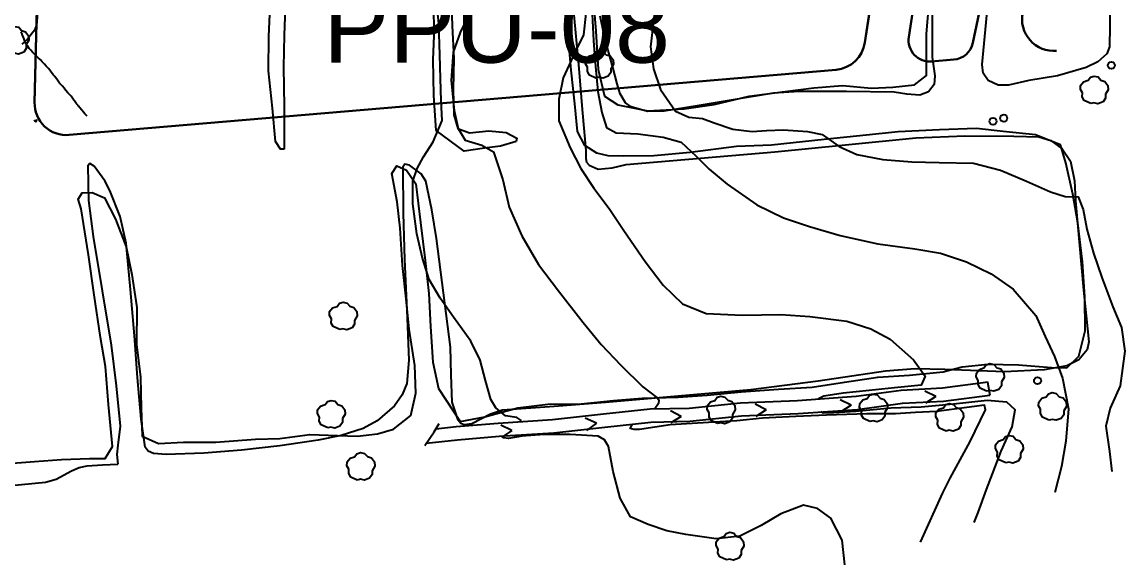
# Model space of a CAD drawing. Extents: x 483350 to 484165, y 4631134 to 4631561.
# Drawn here: x 484006.6 to 484162.1, y 4631233.3 to 4631309.8 of the extents above; entities that cross this region are included whole.
import ezdxf

# ---------------------------------------------------------------- set-up
doc = ezdxf.new("R2010")
doc.units = 0
doc.header["$MEASUREMENT"] = 0
for name, color, linetype, plot in [('1000_corbes', 35, 'Continuous', False), ('1000_corbes mestres', 37, 'Continuous', False), ('_arees', 31, 'Continuous', False)]:
    doc.layers.add(name, color=color, linetype=linetype, plot=plot)
doc.layers.add('_POUM POLIGON', color=5, linetype='Continuous', lineweight=30)
doc.layers.add('_Sectors_txt_1000', color=220, linetype='Continuous', lineweight=30)
for name, color, linetype in [('camins', 252, 'Continuous'), ('hidrografia', 165, 'Continuous'), ('topo', 252, 'Continuous')]:
    doc.layers.add(name, color=color, linetype=linetype)
doc.layers.add('vegetació_arbres', color=7, linetype='Continuous', true_color=0x8bb078)
doc.styles.add('2000SW50', font='swissl.ttf', dxfattribs={"height": 10})

msp = doc.modelspace()

# ---------------------------------------------------------------- linework, layer by layer
at = {"layer": '1000_corbes'}
for points in [[(484069.877, 4631311.356), (484068.358, 4631308.342), (484067.367, 4631305.573), (484067.09, 4631301.559), (484067.505, 4631297.338), (484068.059, 4631294.776), (484069.044, 4631293.159), (484071.39, 4631292.459), (484073.058, 4631291.505), (484074.352, 4631287.582), (484075.242, 4631283.732), (484077.026, 4631279.659), (484079.414, 4631275.647), (484082.192, 4631271.917), (484085.682, 4631267.479), (484088.208, 4631264.383), (484090.987, 4631261.438), (484094.099, 4631258.418), (484096.087, 4631256.888), (484096.358, 4631256.551), (484096.31, 4631256.043), (484095.817, 4631255.299)], [(484086.091, 4631311.009), (484085.736, 4631308.015), (484084.574, 4631305.596), (484082.873, 4631301.918), (484082.24, 4631298.915), (484082.278, 4631295.888), (484083.85, 4631292.082), (484085.368, 4631289.185), (484087.175, 4631286.376), (484089.342, 4631283.531), (484091.434, 4631280.433), (484094.418, 4631276.036), (484096.96, 4631272.735), (484099.706, 4631270.08), (484103.019, 4631268.728), (484108.11, 4631268.497), (484113.558, 4631268.589), (484117.671, 4631268.316), (484122.875, 4631267.639), (484126.233, 4631266.593), (484128.988, 4631265.098), (484132.254, 4631262.223), (484133.915, 4631259.879), (484133.34, 4631258.612), (484129.58, 4631258.26), (484126.04, 4631257.888), (484122.339, 4631257.494), (484119.61, 4631257.078), (484118.861, 4631256.691)], [(484086.983, 4631310.911), (484087.128, 4631307.163), (484087.412, 4631303.521), (484087.758, 4631300.032), (484088.313, 4631297.053), (484088.965, 4631294.924), (484090.362, 4631294.198), (484093.395, 4631294.051), (484096.977, 4631293.561), (484099.501, 4631292.854), (484101.645, 4631290.886), (484103.473, 4631289.064), (484105.992, 4631286.971), (484110.187, 4631284.037), (484113.935, 4631282.229), (484117.598, 4631280.968), (484121.911, 4631279.726), (484127.235, 4631278.525), (484132.443, 4631277.835), (484136.073, 4631277.217), (484139.734, 4631276.022), (484143.24, 4631274.308), (484146.322, 4631272.18), (484149.532, 4631268.46), (484150.838, 4631265.498), (484152.154, 4631262.659), (484153.284, 4631259.628), (484154.113, 4631255.303), (484153.765, 4631250.741), (484153.117, 4631247.192), (484152.202, 4631243.506)], [(484095.707, 4631310.782), (484095.182, 4631306.295), (484095.599, 4631303.221), (484096.593, 4631300.301), (484098.714, 4631297.236), (484100.584, 4631296.379), (484102.538, 4631296.213), (484104.164, 4631295.612), (484106.809, 4631294.716), (484109.522, 4631294.376), (484111.538, 4631294.507), (484113.951, 4631294.614), (484117.341, 4631294.378), (484119.4, 4631293.963), (484121.772, 4631292.276), (484124.267, 4631291.136), (484127.925, 4631290.434), (484132.033, 4631290.084), (484135.905, 4631290.028), (484140.74, 4631289.895), (484144.526, 4631288.909), (484148.206, 4631287.367), (484151.585, 4631285.851), (484153.665, 4631285.221), (484155.478, 4631285.148), (484156.212, 4631283.375), (484156.722, 4631280.597), (484157.658, 4631277.239), (484158.801, 4631273.821), (484160.38, 4631269.648), (484161.583, 4631266.779), (484162.08, 4631263.41), (484161.402, 4631258.537), (484160.002, 4631255.41), (484159.409, 4631252.84), (484159.91, 4631249.303), (484160.236, 4631246.479)], [(484140.823, 4631239.295), (484141.403, 4631240.679), (484142.565, 4631243.947), (484144.622, 4631249.342), (484146.186, 4631252.769), (484146.621, 4631255.137), (484145.431, 4631256.232), (484142.667, 4631256.461), (484137.887, 4631255.961), (484133.33, 4631255.527), (484129.071, 4631255.414), (484124.12, 4631254.902), (484121.054, 4631254.724), (484119.55, 4631254.684), (484119.2, 4631254.851)], [(484133.257, 4631236.494), (484136.397, 4631243.461), (484137.433, 4631245.509), (484140.251, 4631250.712), (484142.417, 4631255.134), (484142.282, 4631255.798), (484139.786, 4631255.473), (484135.5, 4631254.93), (484132.571, 4631254.767), (484129.75, 4631254.604), (484125.708, 4631254.577), (484119.984, 4631254.415), (484115.671, 4631254.225), (484110.997, 4631253.959), (484107.342, 4631253.613), (484103.348, 4631253.389), (484097.967, 4631253.02), (484093.647, 4631252.375), (484092.895, 4631252.385), (484092.339, 4631252.503), (484092.669, 4631253.15)]]:
    msp.add_lwpolyline(points, dxfattribs=at)
at = {"layer": '1000_corbes', "flags": 128}
msp.add_lwpolyline([(484015.749, 4631296.553), (484015.678, 4631296.621), (484015.438, 4631296.886), (484015.251, 4631297.092), (484014.985, 4631297.394), (484014.734, 4631297.689), (484014.549, 4631297.931), (484014.473, 4631298.032), (484014.275, 4631298.297), (484013.991, 4631298.684), (484013.902, 4631298.807), (484013.694, 4631299.083), (484013.481, 4631299.331), (484013.262, 4631299.59), (484013.048, 4631299.84), (484012.735, 4631300.17), (484012.697, 4631300.215), (484012.494, 4631300.5), (484012.283, 4631300.757), (484012.134, 4631300.908), (484011.88, 4631301.206), (484011.687, 4631301.458), (484011.486, 4631301.731), (484011.295, 4631301.973), (484011.179, 4631302.112), (484010.981, 4631302.347), (484010.718, 4631302.686), (484010.686, 4631302.737), (484010.479, 4631303.03), (484010.297, 4631303.27), (484010.217, 4631303.363), (484009.998, 4631303.598), (484009.729, 4631303.877), (484009.656, 4631303.954), (484009.422, 4631304.211), (484009.18, 4631304.469), (484009.137, 4631304.508), (484008.84, 4631304.778), (484008.604, 4631304.998), (484008.568, 4631305.033), (484008.32, 4631305.281), (484008.108, 4631305.499), (484008.072, 4631305.54), (484007.806, 4631305.833), (484007.595, 4631306.092), (484007.33, 4631306.434), (484007.252, 4631306.544), (484007.009, 4631306.989), (484006.963, 4631307.109), (484006.827, 4631307.514), (484006.787, 4631307.625), (484006.664, 4631307.954), (484006.6, 4631308.084), (484006.394, 4631308.366)], dxfattribs=at)
msp.add_lwpolyline([(484015.749, 4631296.553), (484015.678, 4631296.621), (484015.438, 4631296.886), (484015.251, 4631297.092), (484014.985, 4631297.394), (484014.734, 4631297.689), (484014.549, 4631297.931), (484014.473, 4631298.032), (484014.275, 4631298.297), (484013.991, 4631298.684), (484013.902, 4631298.807), (484013.694, 4631299.083), (484013.481, 4631299.331), (484013.262, 4631299.59), (484013.048, 4631299.84), (484012.735, 4631300.17), (484012.697, 4631300.215), (484012.494, 4631300.5), (484012.283, 4631300.757), (484012.134, 4631300.908), (484011.88, 4631301.206), (484011.687, 4631301.458), (484011.486, 4631301.731), (484011.295, 4631301.973), (484011.179, 4631302.112), (484010.981, 4631302.347), (484010.718, 4631302.686), (484010.686, 4631302.737), (484010.479, 4631303.03), (484010.297, 4631303.27), (484010.217, 4631303.363), (484009.998, 4631303.598), (484009.729, 4631303.877), (484009.656, 4631303.954), (484009.422, 4631304.211), (484009.18, 4631304.469), (484009.137, 4631304.508), (484008.84, 4631304.778), (484008.604, 4631304.998), (484008.568, 4631305.033), (484008.32, 4631305.281), (484008.108, 4631305.499), (484008.072, 4631305.54), (484007.806, 4631305.833), (484007.595, 4631306.092), (484007.33, 4631306.434), (484007.252, 4631306.544), (484007.009, 4631306.989), (484006.963, 4631307.109), (484006.827, 4631307.514), (484006.787, 4631307.625), (484006.664, 4631307.954), (484006.6, 4631308.084), (484006.394, 4631308.366)], dxfattribs=at)
at = {"layer": '1000_corbes mestres'}
for points in [[(484076.914, 4631253.49), (484076.909, 4631253.708), (484076.344, 4631254.071), (484074.719, 4631254.313), (484073.369, 4631255.432), (484072.683, 4631256.595), (484071.933, 4631259.296), (484071.177, 4631262.171), (484069.866, 4631264.853), (484067.388, 4631268.231), (484065.532, 4631270.912), (484063.979, 4631273.502), (484063.025, 4631276.533), (484062.221, 4631279.946), (484061.692, 4631284.166), (484061.685, 4631287.384), (484062.265, 4631289.139), (484063.19, 4631290.822), (484064.533, 4631292.897), (484065.822, 4631295.919), (484065.691, 4631298.698), (484065.599, 4631301.83), (484065.476, 4631305.181), (484065.341, 4631309.612), (484065.011, 4631312.671)], [(484122.58, 4631233.302), (484122.228, 4631236.792), (484120.612, 4631239.902), (484118.714, 4631241.255), (484116.757, 4631241.7), (484113.567, 4631240.513), (484110.77, 4631238.854), (484107.761, 4631237.375), (484104.434, 4631236.984), (484100.158, 4631237.581), (484097.487, 4631238.106), (484094.864, 4631238.985), (484092.368, 4631240.083), (484090.888, 4631242.718), (484089.936, 4631246.458), (484089.248, 4631249.985), (484088.702, 4631250.935), (484087.789, 4631251.428), (484083.858, 4631251.671), (484080.195, 4631251.671), (484077.03, 4631251.448), (484075.145, 4631251.096), (484074.464, 4631251.189), (484074.261, 4631251.462)]]:
    msp.add_lwpolyline(points, dxfattribs=at)
at = {"layer": '_arees', "ltscale": 10}
for points in [[(484147.796, 4631340.905, 0.504493), (484144.588, 4631344.511), (484139.422, 4631344.041, 0.3452789), (484136.727, 4631341.503), (484131.603, 4631307.673, 0.4849027), (484134.824, 4631304.235), (484137.949, 4631304.501, 0.3309443), (484140.63, 4631306.872)], [(484130.926, 4631343.269), (484009.164, 4631332.204), (484008.8, 4631317.204), (484008.346, 4631298.482, 0.4465485), (484013.226, 4631293.889), (484121.35, 4631303.088, 0.3468872), (484125.417, 4631306.898)]]:
    msp.add_lwpolyline(points, format="xyb", close=True, dxfattribs=at)
at = {"layer": '_POUM POLIGON'}
for p, q in [((484130.926, 4631343.269), (484125.417, 4631306.898)), ((484136.727, 4631341.503), (484131.603, 4631307.673)), ((484140.63, 4631306.872), (484147.796, 4631340.905)), ((484008.346, 4631298.482), (484009.164, 4631332.204))]:
    msp.add_line(p, q, dxfattribs=at)
at = {"layer": '_POUM POLIGON', "linetype": 'Continuous'}
for p, q in [((484134.824, 4631304.235), (484137.949, 4631304.501)), ((484013.226, 4631293.889), (484121.35, 4631303.088))]:
    msp.add_line(p, q, dxfattribs=at)
at = {"layer": '_POUM POLIGON'}
for centre, radius, start, end in [((484152.065, 4631310.218), 4.5, 168.10982, 274.86316), ((484134.569, 4631307.224), 3, 171.38718, 274.86316), ((484120.968, 4631307.572), 4.5, 274.86316, 351.38718), ((484137.694, 4631307.49), 3, 274.86316, 348.10982), ((484012.845, 4631298.373), 4.5, 178.61084, 274.86316)]:
    msp.add_arc(centre, radius, start, end, dxfattribs=at)
at = {"layer": 'camins', "flags": 128}
msp.add_lwpolyline([(484008.811, 4631312.179), (484008.673, 4631309.759), (484008.624, 4631309.425), (484008.542, 4631309.146), (484008.444, 4631308.909), (484008.223, 4631308.512), (484008.025, 4631308.225), (484007.689, 4631307.809), (484007.328, 4631307.405), (484006.9, 4631306.971), (484006.566, 4631306.684)], dxfattribs=at)
msp.add_lwpolyline([(484008.811, 4631312.179), (484008.673, 4631309.759), (484008.624, 4631309.425), (484008.542, 4631309.146), (484008.444, 4631308.909), (484008.223, 4631308.512), (484008.025, 4631308.225), (484007.689, 4631307.809), (484007.328, 4631307.405), (484006.9, 4631306.971), (484006.566, 4631306.684)], dxfattribs=at)
at = {"layer": 'hidrografia'}
for p, q in [((484135.394, 4631257.014), (484133.859, 4631257.793)), ((484111.483, 4631255.133), (484109.96, 4631255.932)), ((484123.462, 4631255.832), (484121.916, 4631256.587)), ((484135.394, 4631257.014), (484133.952, 4631256.075)), ((484099.527, 4631254.198), (484098.02, 4631255.028)), ((484111.483, 4631255.133), (484110.029, 4631254.214)), ((484123.462, 4631255.832), (484122.035, 4631254.871)), ((484075.622, 4631252.229), (484074.079, 4631252.99)), ((484087.572, 4631253.285), (484085.997, 4631253.975)), ((484087.572, 4631253.285), (484086.186, 4631252.266)), ((484099.527, 4631254.198), (484098.055, 4631253.308)), ((484075.622, 4631252.229), (484074.191, 4631251.274))]:
    msp.add_line(p, q, dxfattribs=at)
for points in [[(484064.925, 4631252.463), (484067.801, 4631252.785), (484073.728, 4631253.283), (484081.385, 4631253.781), (484088.545, 4631254.575), (484095.135, 4631255.285), (484100.616, 4631255.396), (484107.899, 4631256.166), (484115.895, 4631256.485), (484124.176, 4631257.06), (484130.545, 4631257.93), (484136.337, 4631258.242), (484142.788, 4631259.08)], [(484142.695, 4631259.068), (484143.027, 4631257.237)], [(484063.563, 4631250.441), (484067.982, 4631250.935), (484073.866, 4631251.429), (484081.548, 4631251.929), (484088.747, 4631252.727), (484095.254, 4631253.428), (484100.733, 4631253.539), (484108.034, 4631254.311), (484115.996, 4631254.628), (484124.366, 4631255.21), (484130.721, 4631256.078), (484136.507, 4631256.39), (484143.027, 4631257.237)]]:
    msp.add_lwpolyline(points, dxfattribs=at)
at = {"layer": 'topo', "linetype": 'ByBlock'}
for points in [[(484043.514, 4631291.873), (484043.032, 4631291.895), (484042.298, 4631292.975), (484041.91, 4631297.656), (484041.342, 4631302.928), (484041.379, 4631307.82), (484041.568, 4631311.908), (484042.363, 4631315.169), (484043.001, 4631316.443), (484043.716, 4631313.052), (484043.52, 4631307.947), (484043.418, 4631303.453), (484043.531, 4631297.907), (484043.515, 4631293.853), (484043.514, 4631291.878)], [(484066.982, 4631316.004), (484067.242, 4631309.251), (484067.437, 4631304.675), (484067.346, 4631300.309), (484067.469, 4631296.734), (484068.03, 4631294.782), (484069.679, 4631294.174), (484072.375, 4631294.457), (484074.828, 4631294.216), (484076.339, 4631293.444), (484076.226, 4631292.959)], [(484087.083, 4631313.195), (484087.494, 4631308.496), (484087.807, 4631303.092), (484088.696, 4631299.365), (484090.558, 4631298.122), (484094.822, 4631297.297), (484099.953, 4631297.589), (484104.153, 4631298.16), (484109.075, 4631299.341), (484113.812, 4631299.976), (484118.223, 4631300.523), (484122.239, 4631300.848), (484126.361, 4631300.495), (484129.333, 4631300.617), (484132.416, 4631300.934), (484134.113, 4631302.281), (484134.118, 4631308.12), (484134.665, 4631314.805)], [(484004.018, 4631247.529), (484008.357, 4631247.886), (484012.128, 4631248.152), (484016.105, 4631248.317), (484018.315, 4631248.315), (484019.332, 4631249.981), (484018.777, 4631255.891), (484018.337, 4631261.258), (484017.631, 4631265.349), (484016.727, 4631271.343), (484015.926, 4631276.977), (484014.931, 4631283.47), (484014.51, 4631284.858), (484015.039, 4631285.739), (484016.477, 4631285.791), (484018.188, 4631285.032), (484019.733, 4631282.008), (484021.275, 4631278.138), (484022.064, 4631274.219), (484022.759, 4631269.562), (484022.732, 4631264.355), (484023.3, 4631259.778), (484023.388, 4631255.416), (484023.505, 4631251.469), (484025.829, 4631250.407), (484029.343, 4631250.622), (484033.908, 4631250.583), (484039.511, 4631251.006), (484042.911, 4631251.102), (484047.149, 4631251.684), (484051.061, 4631251.553), (484053.867, 4631251.45), (484056.707, 4631251.751), (484058.943, 4631252.413), (484061.381, 4631254.343), (484062.103, 4631257.499), (484061.975, 4631261.398), (484061.147, 4631266.544), (484060.745, 4631270.79), (484060.205, 4631275.496), (484059.877, 4631280.748), (484059.491, 4631284.467), (484058.71, 4631288.44), (484059.411, 4631289.546), (484060.807, 4631288.943), (484062.117, 4631286.983), (484062.779, 4631281.533), (484063.393, 4631276.209), (484063.947, 4631271.549), (484064.164, 4631266.897), (484064.5, 4631261.875), (484065.307, 4631258.156), (484068.373, 4631253.527), (484071.814, 4631254.166), (484076.459, 4631255.444), (484080.692, 4631255.939), (484085.393, 4631256.012), (484089.95, 4631256.484), (484093.99, 4631256.823), (484099.076, 4631256.963), (484103.176, 4631257.237), (484107.991, 4631257.702), (484113.251, 4631258.083), (484118.001, 4631258.343), (484122.53, 4631259.039), (484127.226, 4631259.755), (484131.688, 4631260.045), (484136.467, 4631260.524), (484139.121, 4631261.236), (484142.765, 4631261.593), (484147.094, 4631261.501), (484151.714, 4631261.143), (484153.904, 4631261.056), (484155.6, 4631262.703), (484156.473, 4631266.311), (484156.438, 4631271.072), (484156.113, 4631275.996), (484155.432, 4631281.49), (484154.731, 4631285.541), (484153.725, 4631289.962), (484153.005, 4631292.513), (484149.458, 4631293.897), (484144.887, 4631294.356), (484141.153, 4631294.801), (484135.933, 4631294.601), (484130.104, 4631294.332), (484125.579, 4631293.869), (484119.661, 4631293.27), (484112.268, 4631292.453), (484107.3, 4631292.264), (484100.802, 4631291.406), (484095.643, 4631290.926), (484091.375, 4631290.884), (484089.233, 4631290.96), (484087.635, 4631291.3), (484085.926, 4631292.394), (484084.878, 4631294.382), (484084.507, 4631298.296), (484083.991, 4631303.037), (484083.628, 4631307.353), (484083.5, 4631311.993)], [(484076.226, 4631292.959), (484074.027, 4631292.331), (484071.758, 4631292.018), (484068.905, 4631291.586), (484064.976, 4631294.519), (484064.643, 4631299.448), (484064.521, 4631304.508), (484064.693, 4631307.841), (484064.659, 4631312.458)]]:
    msp.add_lwpolyline(points, dxfattribs=at)
at = {"layer": 'topo', "linetype": 'Continuous', "flags": 128}
for points in [[(484159.95, 4631312.27), (484159.93, 4631309.28), (484159.88, 4631306.3), (484159.55, 4631305.32), (484158.24, 4631304.2), (484156.6, 4631303.41), (484152.59, 4631302.22), (484148.54, 4631301.54), (484145.66, 4631300.89), (484144.22, 4631300.89), (484142.81, 4631301.54), (484142.07, 4631302.61), (484141.97, 4631303.82), (484142.51, 4631309.72), (484143.04, 4631315.61)], [(484134.85, 4631314.49), (484134.88, 4631309.67), (484134.91, 4631304.85), (484135.27, 4631302.24), (484135.16, 4631301.01), (484134.39, 4631299.98), (484133.17, 4631299.48), (484131.35, 4631299.64), (484129.52, 4631299.94), (484122.84, 4631300), (484116.17, 4631300.02), (484112.54, 4631299.77), (484107.14, 4631298.87), (484101.75, 4631297.97), (484097.09, 4631297.22), (484094.75, 4631297.19), (484092.44, 4631297.83), (484091.65, 4631298.42), (484090.9, 4631299.69), (484090.47, 4631301.11), (484089.86, 4631303.46), (484089.24, 4631305.8)], [(484084.27, 4631311.79), (484085.06, 4631303.24), (484085.56, 4631297.47), (484086.05, 4631291.7), (484086.05, 4631290.59), (484086.16, 4631290.06), (484086.52, 4631289.61), (484087.81, 4631289.06), (484089.79, 4631289.27), (484091.77, 4631289.71), (484102.24, 4631290.6), (484112.71, 4631291.53), (484122.67, 4631292.5), (484132.62, 4631293.48), (484139.5, 4631293.78), (484146.4, 4631293.73), (484149.94, 4631293.61), (484151.64, 4631293.1), (484153.22, 4631291.93), (484154.39, 4631290.19), (484154.97, 4631287.44), (484155.11, 4631284.62), (484155.68, 4631278.32), (484156.25, 4631272.03), (484156.63, 4631268.38), (484156.98, 4631264.73), (484156.76, 4631263.62), (484155.57, 4631262.19), (484153.9, 4631261.36), (484150.71, 4631260.78), (484145.1, 4631260.5), (484136.68, 4631260.85), (484132.48, 4631260.91), (484128.31, 4631260.61), (484118.83, 4631259.2), (484109.31, 4631257.97), (484099.08, 4631257.06), (484088.84, 4631256.19), (484081.59, 4631255.64), (484074.34, 4631255.12), (484072.62, 4631254.54), (484070, 4631253.19), (484068.9, 4631253.03), (484068.45, 4631253.24), (484068.09, 4631253.69), (484067.22, 4631256.23), (484067.06, 4631260.1), (484067, 4631263.97), (484066.02, 4631271.64), (484065.03, 4631279.31), (484064.36, 4631283.36), (484063.49, 4631287.39), (484062.86, 4631288.41), (484061.2, 4631289.63), (484060.53, 4631289.77), (484060.25, 4631289.37), (484060.31, 4631282.85), (484060.51, 4631276.32), (484060.83, 4631269.24), (484061.12, 4631262.16), (484060.81, 4631258.85), (484060.18, 4631257.26), (484059.1, 4631255.74), (484056.64, 4631253.61), (484054.68, 4631252.54), (484051.57, 4631251.52), (484048.34, 4631250.89), (484042.93, 4631250.09), (484037.51, 4631249.46), (484032.22, 4631249.05), (484026.92, 4631248.87), (484025.13, 4631248.99), (484024.36, 4631249.31), (484023.96, 4631249.91), (484023.35, 4631253.83), (484022.85, 4631259.71), (484022.44, 4631265.59), (484021.86, 4631272.12), (484021.27, 4631278.64), (484020.4, 4631282.4), (484018.97, 4631286.07), (484018.25, 4631287.44), (484016.74, 4631289.47), (484016.14, 4631289.88), (484015.87, 4631289.54), (484015.97, 4631284.63)], [(484089.24, 4631305.8), (484088.62, 4631308.2), (484088.08, 4631310.61)], [(484008.293, 4631296), (484008.36, 4631295.85), (484008.53, 4631295.76), (484008.695, 4631296.063)], [(484015.97, 4631284.63), (484016.62, 4631279.58), (484017.89, 4631271.94), (484019.12, 4631264.28), (484019.83, 4631258.56), (484020.41, 4631252.84), (484020.1, 4631250.18), (484019.92, 4631248.85), (484020.07, 4631247.52)], [(483976.71, 4631243.55), (483985.03, 4631243.68), (483993.35, 4631243.8), (484001.63, 4631244.17), (484009.89, 4631244.95), (484011.41, 4631245.4), (484013.54, 4631246.55), (484014.63, 4631247.04), (484015.78, 4631247.28), (484017.93, 4631247.4), (484020.07, 4631247.52)]]:
    msp.add_lwpolyline(points, dxfattribs=at)
at = {"layer": 'topo'}
msp.add_lwpolyline([(484063.35, 4631250.132), (484064.693, 4631252.079), (484065.382, 4631253.223)], dxfattribs=at)
for centre in [(484160.167, 4631303.699), (484143.477, 4631295.8), (484144.99, 4631296.254), (484149.76, 4631259.258)]:
    msp.add_circle(centre, 0.5, dxfattribs=at)
at = {"layer": 'vegetació_arbres', "flags": 128}
for points in [[(484005.072, 4631305.306), (484004.164, 4631305.73), (484003.882, 4631306.238), (484003.904, 4631306.836), (484003.628, 4631307.316), (484003.636, 4631307.864), (484004.068, 4631308.386), (484004.708, 4631308.584), (484005.036, 4631309.024), (484005.552, 4631309.19), (484006.12, 4631309.06), (484006.512, 4631308.606), (484007.074, 4631308.44), (484007.5, 4631307.872), (484007.548, 4631307.246), (484007.172, 4631306.616), (484007.172, 4631306.08), (484006.808, 4631305.56), (484006.084, 4631305.292), (484005.53, 4631305.416), (484005.072, 4631305.306)], [(484005.072, 4631305.306), (484004.164, 4631305.73), (484003.882, 4631306.238), (484003.904, 4631306.836), (484003.628, 4631307.316), (484003.636, 4631307.864), (484004.068, 4631308.386), (484004.708, 4631308.584), (484005.036, 4631309.024), (484005.552, 4631309.19), (484006.12, 4631309.06), (484006.512, 4631308.606), (484007.074, 4631308.44), (484007.5, 4631307.872), (484007.548, 4631307.246), (484007.172, 4631306.616), (484007.172, 4631306.08), (484006.808, 4631305.56), (484006.084, 4631305.292), (484005.53, 4631305.416), (484005.072, 4631305.306)], [(484087.486, 4631301.901), (484086.578, 4631302.325), (484086.296, 4631302.833), (484086.317, 4631303.43), (484086.043, 4631303.91), (484086.05, 4631304.46), (484086.483, 4631304.981), (484087.121, 4631305.18), (484087.45, 4631305.619), (484087.965, 4631305.785), (484088.535, 4631305.654), (484088.926, 4631305.201), (484089.488, 4631305.036), (484089.914, 4631304.467), (484089.962, 4631303.841), (484089.585, 4631303.211), (484089.585, 4631302.675), (484089.221, 4631302.154), (484088.497, 4631301.886), (484087.944, 4631302.012), (484087.486, 4631301.901)], [(484157.255, 4631298.307), (484156.347, 4631298.731), (484156.065, 4631299.239), (484156.086, 4631299.836), (484155.812, 4631300.316), (484155.819, 4631300.866), (484156.252, 4631301.387), (484156.89, 4631301.586), (484157.219, 4631302.025), (484157.734, 4631302.191), (484158.304, 4631302.06), (484158.695, 4631301.607), (484159.257, 4631301.442), (484159.683, 4631300.873), (484159.731, 4631300.247), (484159.354, 4631299.617), (484159.354, 4631299.081), (484158.99, 4631298.56), (484158.266, 4631298.292), (484157.713, 4631298.418), (484157.255, 4631298.307)], [(484051.372, 4631266.453), (484050.464, 4631266.877), (484050.182, 4631267.385), (484050.203, 4631267.982), (484049.929, 4631268.462), (484049.936, 4631269.012), (484050.369, 4631269.533), (484051.007, 4631269.732), (484051.336, 4631270.171), (484051.851, 4631270.337), (484052.421, 4631270.206), (484052.812, 4631269.753), (484053.374, 4631269.588), (484053.8, 4631269.019), (484053.848, 4631268.393), (484053.471, 4631267.763), (484053.471, 4631267.227), (484053.107, 4631266.706), (484052.383, 4631266.438), (484051.83, 4631266.564), (484051.372, 4631266.453)], [(484142.564, 4631257.779), (484141.656, 4631258.203), (484141.374, 4631258.711), (484141.395, 4631259.308), (484141.121, 4631259.788), (484141.128, 4631260.338), (484141.561, 4631260.859), (484142.199, 4631261.058), (484142.528, 4631261.497), (484143.043, 4631261.663), (484143.613, 4631261.532), (484144.004, 4631261.079), (484144.566, 4631260.914), (484144.992, 4631260.345), (484145.04, 4631259.719), (484144.663, 4631259.089), (484144.663, 4631258.553), (484144.299, 4631258.032), (484143.575, 4631257.764), (484143.022, 4631257.89), (484142.564, 4631257.779)], [(484151.355, 4631253.699), (484150.447, 4631254.123), (484150.165, 4631254.631), (484150.186, 4631255.228), (484149.912, 4631255.708), (484149.919, 4631256.258), (484150.352, 4631256.779), (484150.99, 4631256.978), (484151.319, 4631257.417), (484151.834, 4631257.583), (484152.404, 4631257.452), (484152.795, 4631256.999), (484153.357, 4631256.834), (484153.783, 4631256.265), (484153.831, 4631255.639), (484153.454, 4631255.009), (484153.454, 4631254.473), (484153.09, 4631253.952), (484152.366, 4631253.684), (484151.813, 4631253.81), (484151.355, 4631253.699)], [(484049.671, 4631252.608), (484048.763, 4631253.032), (484048.481, 4631253.54), (484048.502, 4631254.137), (484048.228, 4631254.617), (484048.235, 4631255.167), (484048.668, 4631255.688), (484049.306, 4631255.887), (484049.635, 4631256.326), (484050.15, 4631256.492), (484050.72, 4631256.361), (484051.111, 4631255.908), (484051.673, 4631255.743), (484052.099, 4631255.174), (484052.147, 4631254.548), (484051.77, 4631253.918), (484051.77, 4631253.382), (484051.406, 4631252.861), (484050.682, 4631252.593), (484050.129, 4631252.719), (484049.671, 4631252.608)], [(484104.636, 4631253.209), (484103.728, 4631253.633), (484103.446, 4631254.141), (484103.467, 4631254.738), (484103.193, 4631255.218), (484103.2, 4631255.768), (484103.633, 4631256.289), (484104.271, 4631256.488), (484104.6, 4631256.927), (484105.115, 4631257.093), (484105.685, 4631256.962), (484106.076, 4631256.509), (484106.638, 4631256.344), (484107.064, 4631255.775), (484107.112, 4631255.149), (484106.735, 4631254.519), (484106.735, 4631253.983), (484106.371, 4631253.462), (484105.647, 4631253.194), (484105.094, 4631253.32), (484104.636, 4631253.209)], [(484126.119, 4631253.495), (484125.211, 4631253.919), (484124.929, 4631254.427), (484124.95, 4631255.024), (484124.676, 4631255.504), (484124.683, 4631256.054), (484125.116, 4631256.575), (484125.754, 4631256.774), (484126.083, 4631257.213), (484126.598, 4631257.379), (484127.168, 4631257.248), (484127.559, 4631256.795), (484128.121, 4631256.63), (484128.547, 4631256.061), (484128.595, 4631255.435), (484128.218, 4631254.805), (484128.218, 4631254.269), (484127.854, 4631253.748), (484127.13, 4631253.48), (484126.577, 4631253.606), (484126.119, 4631253.495)], [(484136.861, 4631252.172), (484135.953, 4631252.596), (484135.671, 4631253.104), (484135.692, 4631253.701), (484135.418, 4631254.181), (484135.425, 4631254.731), (484135.858, 4631255.252), (484136.496, 4631255.451), (484136.825, 4631255.89), (484137.34, 4631256.056), (484137.91, 4631255.925), (484138.301, 4631255.472), (484138.863, 4631255.307), (484139.289, 4631254.738), (484139.337, 4631254.112), (484138.96, 4631253.482), (484138.96, 4631252.946), (484138.596, 4631252.425), (484137.872, 4631252.157), (484137.319, 4631252.283), (484136.861, 4631252.172)], [(484145.269, 4631247.676), (484144.361, 4631248.1), (484144.079, 4631248.608), (484144.1, 4631249.205), (484143.826, 4631249.685), (484143.833, 4631250.235), (484144.266, 4631250.756), (484144.904, 4631250.955), (484145.233, 4631251.394), (484145.748, 4631251.56), (484146.318, 4631251.429), (484146.709, 4631250.976), (484147.271, 4631250.811), (484147.697, 4631250.242), (484147.745, 4631249.616), (484147.368, 4631248.986), (484147.368, 4631248.45), (484147.004, 4631247.929), (484146.28, 4631247.661), (484145.727, 4631247.787), (484145.269, 4631247.676)], [(484053.834, 4631245.259), (484052.926, 4631245.683), (484052.644, 4631246.191), (484052.665, 4631246.788), (484052.391, 4631247.268), (484052.398, 4631247.818), (484052.831, 4631248.339), (484053.469, 4631248.538), (484053.798, 4631248.977), (484054.313, 4631249.143), (484054.883, 4631249.012), (484055.274, 4631248.559), (484055.836, 4631248.394), (484056.262, 4631247.825), (484056.31, 4631247.199), (484055.933, 4631246.569), (484055.933, 4631246.033), (484055.569, 4631245.512), (484054.845, 4631245.244), (484054.292, 4631245.37), (484053.834, 4631245.259)], [(484105.888, 4631234.011), (484104.98, 4631234.435), (484104.698, 4631234.943), (484104.719, 4631235.54), (484104.445, 4631236.02), (484104.452, 4631236.57), (484104.885, 4631237.091), (484105.523, 4631237.29), (484105.852, 4631237.729), (484106.367, 4631237.895), (484106.937, 4631237.764), (484107.328, 4631237.311), (484107.89, 4631237.146), (484108.316, 4631236.577), (484108.364, 4631235.951), (484107.987, 4631235.321), (484107.987, 4631234.785), (484107.623, 4631234.264), (484106.899, 4631233.996), (484106.346, 4631234.122), (484105.888, 4631234.011)]]:
    msp.add_lwpolyline(points, dxfattribs=at)

# ---------------------------------------------------------------- texts
at = {"layer": '_Sectors_txt_1000', "style": '2000SW50'}
msp.add_text('PPU-08', height=10, dxfattribs=at).set_placement((484049.036, 4631304.074))

doc.saveas('drawing.dxf')
